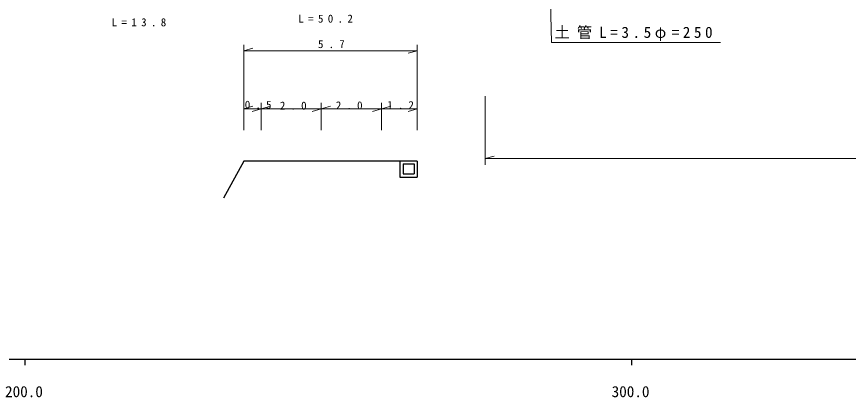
# Model space of a CAD drawing. Units: millimetres, scale not verified. Extents: x 40000 to 680000, y 20000 to 380000.
# Drawn here: x 266628 to 403744, y 198715 to 261415 of the extents above; entities that cross this region are included whole.
import ezdxf
from ezdxf.enums import TextEntityAlignment as Align

# ---------------------------------------------------------------- set-up
doc = ezdxf.new("R2010")
doc.units = ezdxf.units.MM
doc.header["$LTSCALE"] = 1000
for name, color, linetype, lineweight in [('M-BGD', 7, 'Continuous', 25), ('M-STR-HTXT', 7, 'Continuous', 13), ('M-TTL-BAND', 7, 'Continuous', 25)]:
    doc.layers.add(name, color=color, linetype=linetype, lineweight=lineweight)
doc.styles.add('ＭＳ ゴシック', font='')
doc.styles.get('ＭＳ ゴシック').set_extended_font_data('MS Gothic')

# ---------------------------------------------------------------- blocks, each defined once
blk = doc.blocks.new('MARK28C15L14W1')
at = {"color": 7, "linetype": 'Continuous', "lineweight": 13}
blk.add_line((0, 0), (0.014, -0.05), dxfattribs=at)

msp = doc.modelspace()

# ---------------------------------------------------------------- linework, layer by layer
at = {"layer": 'M-BGD'}
for p, q in [((332673, 237623), (332673, 234998)), ((330362, 237196), (332183, 237196)), ((330362, 237196), (330362, 235512)), ((332183, 237196), (332183, 235512)), ((330362, 235512), (332183, 235512))]:
    msp.add_line(p, q, dxfattribs=at)
for points in [[(332673, 237623), (304060, 237623), (300715, 231529)], [(329814, 237623), (329814, 234998), (332673, 234998)]]:
    msp.add_lwpolyline(points, dxfattribs=at)
at = {"layer": 'M-STR-HTXT'}
for p, q in [((304060, 242732), (304060, 256799)), ((332673, 256799), (332673, 242732)), ((304060, 255799), (332673, 255799)), ((343860, 248320), (343860, 237027)), ((306956, 247239), (306956, 242732)), ((316853, 247239), (316853, 242732)), ((326797, 247239), (326797, 242732)), ((304060, 246239), (306956, 246239)), ((306956, 246239), (316853, 246239)), ((316853, 246239), (326797, 246239)), ((326797, 246239), (332673, 246239)), ((343860, 238027), (515051, 238027))]:
    msp.add_line(p, q, dxfattribs=at)
msp.add_lwpolyline([(353622, 306364), (354805, 257168), (382680, 257168)], dxfattribs=at)
at = {"layer": 'M-TTL-BAND'}
for p, q in [((40000, 205000), (579000, 205000)), ((268000, 205000), (268000, 204000)), ((368000, 205000), (368000, 204000))]:
    msp.add_line(p, q, dxfattribs=at)

# ---------------------------------------------------------------- block references
at = {"layer": 'M-STR-HTXT', "xscale": 30000, "yscale": 30000}
for p, rotation in [((304060, 255799), 90), ((332673, 255799), 270), ((304060, 246239), 90), ((306956, 246239), 270), ((306956, 246239), 90), ((316853, 246239), 270), ((316853, 246239), 90), ((326797, 246239), 270), ((326797, 246239), 90), ((332673, 246239), 270), ((343860, 238027), 90)]:
    msp.add_blockref('MARK28C15L14W1', p, dxfattribs=dict(at, rotation=rotation))

# ---------------------------------------------------------------- texts
at = {"layer": 'M-STR-HTXT', "attachment_point": 7, "style": 'ＭＳ ゴシック'}
for s, insert, char_height in [('\\T1.8;L=13.8', (282305, 259811), 1320), ('\\T1.8;L=50.2', (313075, 260408), 1320), ('\\T1.47;土管L=3.5φ=250', (355313, 257422), 1833), ('\\T1.95;5.7', (316312, 256215), 1320), ('\\T1.95;0.5', (304242, 246233), 1320), ('\\T1.95;2.0', (310028, 246082), 1320), ('\\T1.95;2.0', (319254, 246124), 1320), ('\\T1.95;1.2', (327720, 246172), 1320)]:
    msp.add_mtext(s, dxfattribs=dict(at, insert=insert, char_height=char_height))
at = {"layer": 'M-TTL-BAND', "style": 'ＭＳ ゴシック'}
for s, p in [('200.0', (264719, 198195)), ('300.0', (364719, 198195))]:
    msp.add_text(s, height=1833, dxfattribs=at).set_placement(p, align=Align.BOTTOM_LEFT)

doc.saveas('drawing.dxf')
